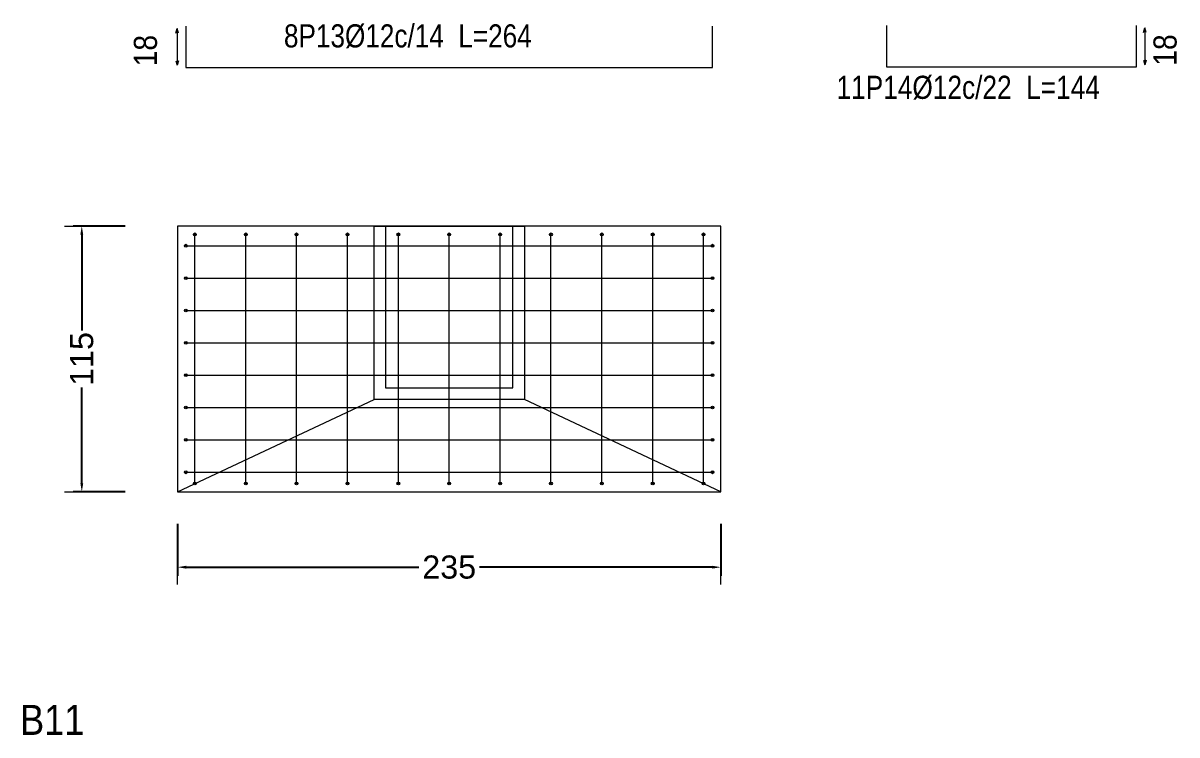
# Model space of a CAD drawing. Header units: millimetres. Extents: x 0 to 147, y 0 to 144.
# Drawn here: x 111.36 to 121.35, y 111.14 to 117.3 of the extents above; entities that cross this region are included whole.
import ezdxf
from ezdxf.enums import TextEntityAlignment as Align

# ---------------------------------------------------------------- set-up
doc = ezdxf.new("R2010")
doc.units = ezdxf.units.MM
for name, color, linetype, lineweight in [('CIM_COTAS', 2, 'Continuous', 0), ('CIM_DIB_ARMADOS', 4, 'Continuous', 0), ('CIM_GEOMETRIA', 2, 'Continuous', 0), ('CIM_REFEREN', 2, 'Continuous', 0), ('CIM_TXT_ARMADOS', 3, 'Continuous', 0)]:
    doc.layers.add(name, color=color, linetype=linetype, lineweight=lineweight)
doc.styles.add('CYPETXT_0.3_romans', font='arial.ttf', dxfattribs={"height": 0.2})
doc.styles.add('CYPETXT_romans', font='arial.ttf', dxfattribs={"height": 0.2})
doc.dimstyles.new('cype_arrow', dxfattribs={"dimtxt": 0.18, "dimasz": 0.075, "dimexe": 0.075, "dimexo": 0.075, "dimgap": 0, "dimtad": 0, "dimdec": 4, "dimzin": 0, "dimdsep": 46, "dimtxsty": 'CYPETXT_0.3_romans', "dimcen": 0.09, "dimadec": 0, "dimazin": 0, "dimtfac": 1, "dimtdec": 4, "dimtofl": 0, "dimtmove": 2, "dimatfit": 3, "dimfxl": 1, "dimtolj": 1, "dimtzin": 0, "dimarcsym": 0})

# ---------------------------------------------------------------- blocks, each defined once
blk = doc.blocks.new('*D52')
at = {"layer": 'CIM_COTAS', "color": 0, "lineweight": -2, "transparency": 16777216}
for p, q in [((112.7007, 112.9639), (112.7007, 112.5139)), ((117.4007, 112.9639), (117.4007, 112.5139)), ((112.7757, 112.5889), (114.7886, 112.5889)), ((117.3257, 112.5889), (115.3129, 112.5889))]:
    blk.add_line(p, q, dxfattribs=at)
at = {"layer": 'CIM_COTAS', "color": 0, "transparency": 16777216}
for points in [[(112.7757, 112.6014), (112.7757, 112.5764), (112.7007, 112.5889)], [(117.3257, 112.6014), (117.3257, 112.5764), (117.4007, 112.5889)]]:
    blk.add_solid(points, dxfattribs=at)
at = {"layer": 'Defpoints', "color": 0, "transparency": 16777216}
for p in [(112.7007, 113.0389), (117.4007, 113.0389), (117.4007, 112.5889)]:
    blk.add_point(p, dxfattribs=at)
at = {"layer": 'CIM_COTAS', "color": 0, "transparency": 16777216, "insert": (115.0507, 112.5889), "char_height": 0.2, "attachment_point": 5, "style": 'CYPETXT_0.3_romans'}
blk.add_mtext('\\A1;235', dxfattribs=at)
blk = doc.blocks.new('*D53')
at = {"layer": 'CIM_COTAS', "color": 0, "lineweight": -2, "transparency": 16777216}
for p, q in [((112.2477, 115.5399), (111.7977, 115.5399)), ((111.8727, 115.4649), (111.8727, 114.636)), ((111.8727, 113.3149), (111.8727, 114.1439)), ((112.2477, 113.2399), (111.7977, 113.2399))]:
    blk.add_line(p, q, dxfattribs=at)
at = {"layer": 'CIM_COTAS', "color": 0, "transparency": 16777216}
for points in [[(111.8602, 115.4649), (111.8852, 115.4649), (111.8727, 115.5399)], [(111.8602, 113.3149), (111.8852, 113.3149), (111.8727, 113.2399)]]:
    blk.add_solid(points, dxfattribs=at)
at = {"layer": 'Defpoints', "color": 0, "transparency": 16777216}
for p in [(111.8727, 115.5399), (112.3227, 115.5399), (112.3227, 113.2399)]:
    blk.add_point(p, dxfattribs=at)
at = {"layer": 'CIM_COTAS', "color": 0, "transparency": 16777216, "insert": (111.8727, 114.3899), "char_height": 0.2, "attachment_point": 5, "rotation": 90, "style": 'CYPETXT_0.3_romans'}
blk.add_mtext('\\A1;115', dxfattribs=at)

msp = doc.modelspace()

# ---------------------------------------------------------------- hatches: boundary and pattern name
at = {"layer": 'CIM_DIB_ARMADOS'}
h = msp.add_hatch(color=256, dxfattribs=at)
edge = h.paths.add_edge_path(flags=0)
edge.add_arc((112.85073, 115.46793), 0.0016, 0, 360)
h = msp.add_hatch(color=256, dxfattribs=at)
edge = h.paths.add_edge_path(flags=0)
edge.add_arc((113.29073, 115.46793), 0.0016, 0, 360)
h = msp.add_hatch(color=256, dxfattribs=at)
edge = h.paths.add_edge_path(flags=0)
edge.add_arc((113.73073, 115.46793), 0.0016, 0, 360)
h = msp.add_hatch(color=256, dxfattribs=at)
edge = h.paths.add_edge_path(flags=0)
edge.add_arc((114.17073, 115.46793), 0.0016, 0, 360)
h = msp.add_hatch(color=256, dxfattribs=at)
edge = h.paths.add_edge_path(flags=0)
edge.add_arc((114.61073, 115.46793), 0.0016, 0, 360)
h = msp.add_hatch(color=256, dxfattribs=at)
edge = h.paths.add_edge_path(flags=0)
edge.add_arc((115.05073, 115.46793), 0.0016, 0, 360)
h = msp.add_hatch(color=256, dxfattribs=at)
edge = h.paths.add_edge_path(flags=0)
edge.add_arc((115.49073, 115.46793), 0.0016, 0, 360)
h = msp.add_hatch(color=256, dxfattribs=at)
edge = h.paths.add_edge_path(flags=0)
edge.add_arc((115.93073, 115.46793), 0.0016, 0, 360)
h = msp.add_hatch(color=256, dxfattribs=at)
edge = h.paths.add_edge_path(flags=0)
edge.add_arc((116.37073, 115.46793), 0.0016, 0, 360)
h = msp.add_hatch(color=256, dxfattribs=at)
edge = h.paths.add_edge_path(flags=0)
edge.add_arc((116.81073, 115.46793), 0.0016, 0, 360)
h = msp.add_hatch(color=256, dxfattribs=at)
edge = h.paths.add_edge_path(flags=0)
edge.add_arc((117.25073, 115.46793), 0.0016, 0, 360)
h = msp.add_hatch(color=256, dxfattribs=at)
edge = h.paths.add_edge_path(flags=0)
edge.add_arc((112.77273, 115.36993), 0.0016, 0, 360)
h = msp.add_hatch(color=256, dxfattribs=at)
edge = h.paths.add_edge_path(flags=0)
edge.add_arc((117.32873, 115.36993), 0.0016, 0, 360)
h = msp.add_hatch(color=256, dxfattribs=at)
edge = h.paths.add_edge_path(flags=0)
edge.add_arc((112.77273, 115.08993), 0.0016, 0, 360)
h = msp.add_hatch(color=256, dxfattribs=at)
edge = h.paths.add_edge_path(flags=0)
edge.add_arc((117.32873, 115.08993), 0.0016, 0, 360)
h = msp.add_hatch(color=256, dxfattribs=at)
edge = h.paths.add_edge_path(flags=0)
edge.add_arc((112.77273, 114.80993), 0.0016, 0, 360)
h = msp.add_hatch(color=256, dxfattribs=at)
edge = h.paths.add_edge_path(flags=0)
edge.add_arc((117.32873, 114.80993), 0.0016, 0, 360)
h = msp.add_hatch(color=256, dxfattribs=at)
edge = h.paths.add_edge_path(flags=0)
edge.add_arc((112.77273, 114.52993), 0.0016, 0, 360)
h = msp.add_hatch(color=256, dxfattribs=at)
edge = h.paths.add_edge_path(flags=0)
edge.add_arc((117.32873, 114.52993), 0.0016, 0, 360)
h = msp.add_hatch(color=256, dxfattribs=at)
edge = h.paths.add_edge_path(flags=0)
edge.add_arc((112.77273, 114.24993), 0.0016, 0, 360)
h = msp.add_hatch(color=256, dxfattribs=at)
edge = h.paths.add_edge_path(flags=0)
edge.add_arc((117.32873, 114.24993), 0.0016, 0, 360)
h = msp.add_hatch(color=256, dxfattribs=at)
edge = h.paths.add_edge_path(flags=0)
edge.add_arc((112.77273, 113.96993), 0.0016, 0, 360)
h = msp.add_hatch(color=256, dxfattribs=at)
edge = h.paths.add_edge_path(flags=0)
edge.add_arc((117.32873, 113.96993), 0.0016, 0, 360)
h = msp.add_hatch(color=256, dxfattribs=at)
edge = h.paths.add_edge_path(flags=0)
edge.add_arc((112.77273, 113.68993), 0.0016, 0, 360)
h = msp.add_hatch(color=256, dxfattribs=at)
edge = h.paths.add_edge_path(flags=0)
edge.add_arc((117.32873, 113.68993), 0.0016, 0, 360)
h = msp.add_hatch(color=256, dxfattribs=at)
edge = h.paths.add_edge_path(flags=0)
edge.add_arc((112.77273, 113.40993), 0.0016, 0, 360)
h = msp.add_hatch(color=256, dxfattribs=at)
edge = h.paths.add_edge_path(flags=0)
edge.add_arc((117.32873, 113.40993), 0.0016, 0, 360)
h = msp.add_hatch(color=256, dxfattribs=at)
edge = h.paths.add_edge_path(flags=0)
edge.add_arc((112.85073, 113.31193), 0.0016, 0, 360)
h = msp.add_hatch(color=256, dxfattribs=at)
edge = h.paths.add_edge_path(flags=0)
edge.add_arc((113.29073, 113.31193), 0.0016, 0, 360)
h = msp.add_hatch(color=256, dxfattribs=at)
edge = h.paths.add_edge_path(flags=0)
edge.add_arc((113.73073, 113.31193), 0.0016, 0, 360)
h = msp.add_hatch(color=256, dxfattribs=at)
edge = h.paths.add_edge_path(flags=0)
edge.add_arc((114.17073, 113.31193), 0.0016, 0, 360)
h = msp.add_hatch(color=256, dxfattribs=at)
edge = h.paths.add_edge_path(flags=0)
edge.add_arc((114.61073, 113.31193), 0.0016, 0, 360)
h = msp.add_hatch(color=256, dxfattribs=at)
edge = h.paths.add_edge_path(flags=0)
edge.add_arc((115.05073, 113.31193), 0.0016, 0, 360)
h = msp.add_hatch(color=256, dxfattribs=at)
edge = h.paths.add_edge_path(flags=0)
edge.add_arc((115.49073, 113.31193), 0.0016, 0, 360)
h = msp.add_hatch(color=256, dxfattribs=at)
edge = h.paths.add_edge_path(flags=0)
edge.add_arc((115.93073, 113.31193), 0.0016, 0, 360)
h = msp.add_hatch(color=256, dxfattribs=at)
edge = h.paths.add_edge_path(flags=0)
edge.add_arc((116.37073, 113.31193), 0.0016, 0, 360)
h = msp.add_hatch(color=256, dxfattribs=at)
edge = h.paths.add_edge_path(flags=0)
edge.add_arc((116.81073, 113.31193), 0.0016, 0, 360)
h = msp.add_hatch(color=256, dxfattribs=at)
edge = h.paths.add_edge_path(flags=0)
edge.add_arc((117.25073, 113.31193), 0.0016, 0, 360)

# ---------------------------------------------------------------- linework, layer by layer
at = {"layer": 'CIM_COTAS'}
for p, q in [((111.72273, 115.53993), (112.02273, 115.53993)), ((111.72273, 113.23993), (112.02273, 113.23993)), ((112.70073, 112.43893), (112.70073, 112.73893)), ((117.40073, 112.43893), (117.40073, 112.73893))]:
    msp.add_line(p, q, dxfattribs=at)
at = {"layer": 'CIM_DIB_ARMADOS'}
for points in [[(112.77273, 117.26993), (112.77273, 116.90993), (117.32873, 116.90993), (117.32873, 117.26993)], [(120.99223, 117.27493), (120.99223, 116.91493), (118.83623, 116.91493), (118.83623, 117.27493)], [(112.85073, 113.31193), (112.85073, 113.31515), (112.85073, 113.32393), (112.85073, 113.33593), (112.85073, 115.44393), (112.85073, 115.45593), (112.85073, 115.46472), (112.85073, 115.46793)], [(113.29073, 113.31193), (113.29073, 113.31515), (113.29073, 113.32393), (113.29073, 113.33593), (113.29073, 115.44393), (113.29073, 115.45593), (113.29073, 115.46472), (113.29073, 115.46793)], [(113.73073, 113.31193), (113.73073, 113.31515), (113.73073, 113.32393), (113.73073, 113.33593), (113.73073, 115.44393), (113.73073, 115.45593), (113.73073, 115.46472), (113.73073, 115.46793)], [(114.17073, 113.31193), (114.17073, 113.31515), (114.17073, 113.32393), (114.17073, 113.33593), (114.17073, 115.44393), (114.17073, 115.45593), (114.17073, 115.46472), (114.17073, 115.46793)], [(114.61073, 113.31193), (114.61073, 113.31515), (114.61073, 113.32393), (114.61073, 113.33593), (114.61073, 115.44393), (114.61073, 115.45593), (114.61073, 115.46472), (114.61073, 115.46793)], [(115.05073, 113.31193), (115.05073, 113.31515), (115.05073, 113.32393), (115.05073, 113.33593), (115.05073, 115.44393), (115.05073, 115.45593), (115.05073, 115.46472), (115.05073, 115.46793)], [(115.49073, 113.31193), (115.49073, 113.31515), (115.49073, 113.32393), (115.49073, 113.33593), (115.49073, 115.44393), (115.49073, 115.45593), (115.49073, 115.46472), (115.49073, 115.46793)], [(115.93073, 113.31193), (115.93073, 113.31515), (115.93073, 113.32393), (115.93073, 113.33593), (115.93073, 115.44393), (115.93073, 115.45593), (115.93073, 115.46472), (115.93073, 115.46793)], [(116.37073, 113.31193), (116.37073, 113.31515), (116.37073, 113.32393), (116.37073, 113.33593), (116.37073, 115.44393), (116.37073, 115.45593), (116.37073, 115.46472), (116.37073, 115.46793)], [(116.81073, 113.31193), (116.81073, 113.31515), (116.81073, 113.32393), (116.81073, 113.33593), (116.81073, 115.44393), (116.81073, 115.45593), (116.81073, 115.46472), (116.81073, 115.46793)], [(117.25073, 113.31193), (117.25073, 113.31515), (117.25073, 113.32393), (117.25073, 113.33593), (117.25073, 115.44393), (117.25073, 115.45593), (117.25073, 115.46472), (117.25073, 115.46793)], [(112.77273, 115.36993), (112.77594, 115.36993), (112.78473, 115.36993), (112.79673, 115.36993), (117.30473, 115.36993), (117.31673, 115.36993), (117.32551, 115.36993), (117.32873, 115.36993)], [(112.77273, 115.08993), (112.77594, 115.08993), (112.78473, 115.08993), (112.79673, 115.08993), (117.30473, 115.08993), (117.31673, 115.08993), (117.32551, 115.08993), (117.32873, 115.08993)], [(112.77273, 114.80993), (112.77594, 114.80993), (112.78473, 114.80993), (112.79673, 114.80993), (117.30473, 114.80993), (117.31673, 114.80993), (117.32551, 114.80993), (117.32873, 114.80993)], [(112.77273, 114.52993), (112.77594, 114.52993), (112.78473, 114.52993), (112.79673, 114.52993), (117.30473, 114.52993), (117.31673, 114.52993), (117.32551, 114.52993), (117.32873, 114.52993)], [(112.77273, 114.24993), (112.77594, 114.24993), (112.78473, 114.24993), (112.79673, 114.24993), (117.30473, 114.24993), (117.31673, 114.24993), (117.32551, 114.24993), (117.32873, 114.24993)], [(112.77273, 113.96993), (112.77594, 113.96993), (112.78473, 113.96993), (112.79673, 113.96993), (117.30473, 113.96993), (117.31673, 113.96993), (117.32551, 113.96993), (117.32873, 113.96993)], [(112.77273, 113.68993), (112.77594, 113.68993), (112.78473, 113.68993), (112.79673, 113.68993), (117.30473, 113.68993), (117.31673, 113.68993), (117.32551, 113.68993), (117.32873, 113.68993)], [(112.77273, 113.40993), (112.77594, 113.40993), (112.78473, 113.40993), (112.79673, 113.40993), (117.30473, 113.40993), (117.31673, 113.40993), (117.32551, 113.40993), (117.32873, 113.40993)]]:
    msp.add_lwpolyline(points, dxfattribs=at)
for centre, radius in [((112.85073, 115.46793), 0.012), ((113.29073, 115.46793), 0.012), ((113.73073, 115.46793), 0.012), ((114.17073, 115.46793), 0.012), ((114.61073, 115.46793), 0.012), ((115.05073, 115.46793), 0.012), ((115.49073, 115.46793), 0.012), ((115.93073, 115.46793), 0.012), ((116.37073, 115.46793), 0.012), ((116.81073, 115.46793), 0.012), ((117.25073, 115.46793), 0.012), ((112.77273, 115.36993), 0.012), ((112.85073, 115.46793), 0.0016), ((113.29073, 115.46793), 0.0016), ((113.73073, 115.46793), 0.0016), ((114.17073, 115.46793), 0.0016), ((114.61073, 115.46793), 0.0016), ((115.05073, 115.46793), 0.0016), ((115.49073, 115.46793), 0.0016), ((115.93073, 115.46793), 0.0016), ((116.37073, 115.46793), 0.0016), ((116.81073, 115.46793), 0.0016), ((117.25073, 115.46793), 0.0016), ((117.32873, 115.36993), 0.012), ((112.77273, 115.36993), 0.0016), ((117.32873, 115.36993), 0.0016), ((112.77273, 115.08993), 0.012), ((112.77273, 115.08993), 0.0016), ((117.32873, 115.08993), 0.012), ((117.32873, 115.08993), 0.0016), ((112.77273, 114.80993), 0.012), ((112.77273, 114.80993), 0.0016), ((117.32873, 114.80993), 0.012), ((117.32873, 114.80993), 0.0016), ((112.77273, 114.52993), 0.012), ((112.77273, 114.52993), 0.0016), ((117.32873, 114.52993), 0.012), ((117.32873, 114.52993), 0.0016), ((112.77273, 114.24993), 0.012), ((112.77273, 114.24993), 0.0016), ((117.32873, 114.24993), 0.012), ((117.32873, 114.24993), 0.0016), ((112.77273, 113.96993), 0.012), ((117.32873, 113.96993), 0.012), ((112.77273, 113.96993), 0.0016), ((117.32873, 113.96993), 0.0016), ((112.77273, 113.68993), 0.012), ((112.77273, 113.68993), 0.0016), ((117.32873, 113.68993), 0.012), ((117.32873, 113.68993), 0.0016), ((112.77273, 113.40993), 0.012), ((112.77273, 113.40993), 0.0016), ((117.32873, 113.40993), 0.012), ((117.32873, 113.40993), 0.0016), ((112.85073, 113.31193), 0.012), ((112.85073, 113.31193), 0.0016), ((113.29073, 113.31193), 0.012), ((113.29073, 113.31193), 0.0016), ((113.73073, 113.31193), 0.012), ((113.73073, 113.31193), 0.0016), ((114.17073, 113.31193), 0.012), ((114.17073, 113.31193), 0.0016), ((114.61073, 113.31193), 0.012), ((114.61073, 113.31193), 0.0016), ((115.05073, 113.31193), 0.012), ((115.05073, 113.31193), 0.0016), ((115.49073, 113.31193), 0.012), ((115.49073, 113.31193), 0.0016), ((115.93073, 113.31193), 0.012), ((115.93073, 113.31193), 0.0016), ((116.37073, 113.31193), 0.012), ((116.37073, 113.31193), 0.0016), ((116.81073, 113.31193), 0.012), ((116.81073, 113.31193), 0.0016), ((117.25073, 113.31193), 0.012), ((117.25073, 113.31193), 0.0016)]:
    msp.add_circle(centre, radius, dxfattribs=at)
at = {"layer": 'CIM_GEOMETRIA'}
for p, q in [((114.40073, 115.53993), (112.70073, 115.53993)), ((117.40073, 115.53993), (115.70073, 115.53993)), ((112.70073, 113.23993), (114.40073, 114.03993)), ((117.40073, 113.23993), (115.70073, 114.03993))]:
    msp.add_line(p, q, dxfattribs=at)
for points in [[(112.70073, 115.53993), (112.70073, 113.23993), (117.40073, 113.23993), (117.40073, 115.53993), (112.70073, 115.53993)], [(115.70073, 115.53993), (115.70073, 114.03993), (114.40073, 114.03993), (114.40073, 115.53993), (115.70073, 115.53993)], [(114.50073, 114.13993), (115.60073, 114.13993), (115.60073, 115.53993), (114.50073, 115.53993), (114.50073, 114.13993)]]:
    msp.add_lwpolyline(points, close=True, dxfattribs=at)
at = {"layer": 'CIM_TXT_ARMADOS'}
for p, q in [((112.68523, 117.20973), (112.69773, 117.24973)), ((112.71023, 117.20973), (112.69773, 117.24973)), ((112.69773, 117.24973), (112.69773, 116.93013)), ((121.05473, 117.21473), (121.06723, 117.25473)), ((121.07973, 117.21473), (121.06723, 117.25473)), ((121.06723, 117.25473), (121.06723, 116.93513)), ((112.68523, 116.97013), (112.69773, 116.93013)), ((112.71023, 116.97013), (112.69773, 116.93013)), ((121.05473, 116.97513), (121.06723, 116.93513)), ((121.07973, 116.97513), (121.06723, 116.93513))]:
    msp.add_line(p, q, dxfattribs=at)

# ---------------------------------------------------------------- texts
at = {"layer": 'CIM_REFEREN', "style": 'CYPETXT_romans', "width": 0.8592}
msp.add_text('B11', height=0.26, dxfattribs=at).set_placement((111.3392, 111.39804), align=Align.TOP_LEFT)
at = {"layer": 'CIM_TXT_ARMADOS', "style": 'CYPETXT_romans'}
for s, width, p in [('8P13%%c12c/14  L=264', 0.809319, (113.62123, 117.08493)), ('11P14%%c12c/22  L=144', 0.812574, (118.40073, 116.63993))]:
    msp.add_text(s, height=0.2, dxfattribs=dict(at, width=width)).set_placement(p)
at = {"layer": 'CIM_TXT_ARMADOS', "style": 'CYPETXT_romans', "width": 0.872274}
for p in [(112.52273, 116.92193), (121.34223, 116.92693)]:
    msp.add_text('18', height=0.2, rotation=90, dxfattribs=at).set_placement(p)

# ---------------------------------------------------------------- dimensions: what is measured, and where the dimension line sits
at = {"layer": 'CIM_COTAS'}
for p1, p2, distance, text, picture, middle in [((112.32273, 113.23993), (112.32273, 115.53993), 0.45, '115', '*D53', (111.87273, 114.38993)), ((112.70073, 113.03893), (117.40073, 113.03893), -0.45, '235', '*D52', (115.05073, 112.58893))]:
    dim = msp.add_aligned_dim(p1=p1, p2=p2, distance=distance, text=text, dimstyle='cype_arrow', dxfattribs=at)
    dim.commit()
    dim.dimension.update_dxf_attribs({"geometry": picture, "text_midpoint": middle})

doc.saveas('drawing.dxf')
